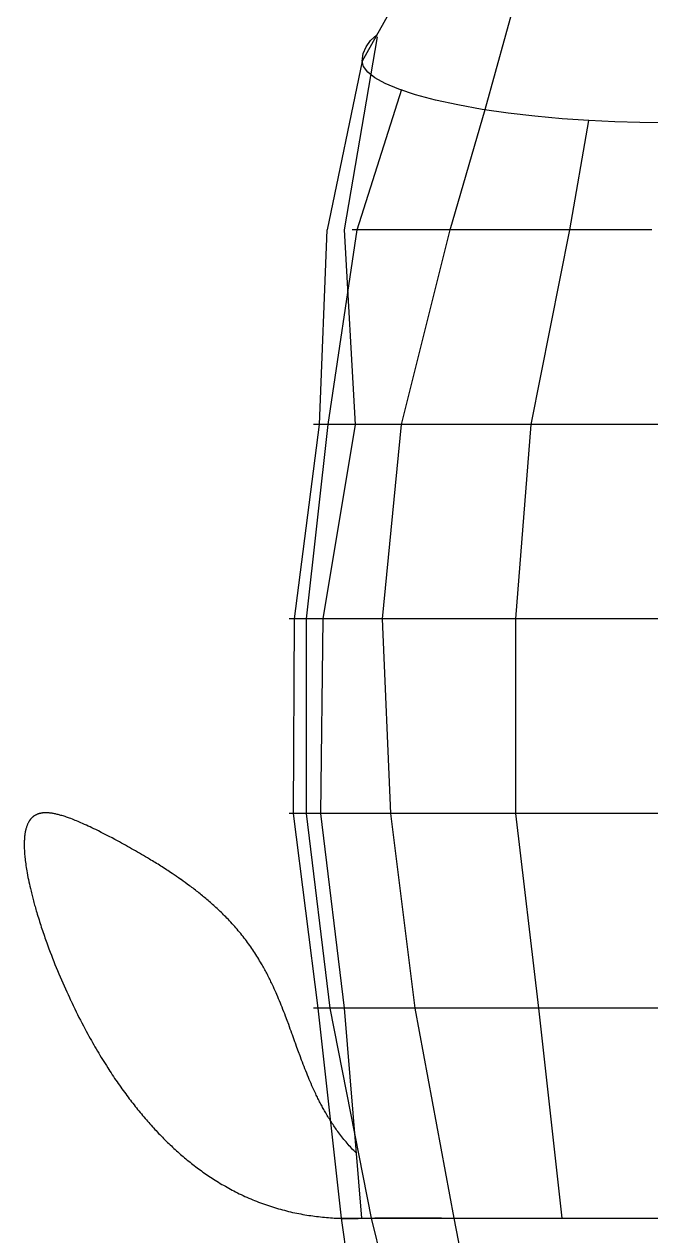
# Model space of a CAD drawing. Header units: inches. Extents: x 0 to 171, y -1 to 342.
# Drawn here: x 1 to 78.2, y 77.3 to 226.6 of the extents above; entities that cross this region are included whole.
import ezdxf

# ---------------------------------------------------------------- set-up
doc = ezdxf.new("R2010")
doc.units = ezdxf.units.IN
doc.header["$MEASUREMENT"] = 0
for name, color, linetype in [('A', 134, 'Continuous'), ('B', 252, 'Continuous'), ('C', 190, 'Continuous'), ('D', 22, 'Continuous'), ('E', 2, 'Continuous'), ('F', 32, 'Continuous')]:
    doc.layers.add(name, color=color, linetype=linetype)

# ---------------------------------------------------------------- blocks, each defined once
blk = doc.blocks.new('Group#2')
at = {"layer": 'C'}
for p, q in [((2.9, 145.97, 4.44), (6.97, 169.75, 11.62)), ((4.25, 121.97), (2.9, 145.97, 4.44)), ((0.28, 97.97), (4.25, 121.97)), ((0, 73.97, 0.8), (0.28, 97.97)), ((2.9, 49.97, 5.49), (0, 73.97, 0.8)), ((5.05, 24.1, 12.25), (2.9, 49.97, 5.49))]:
    blk.add_line(p, q, dxfattribs=at)
blk = doc.blocks.new('Group#7')
at = {"layer": 'C'}
for p, q in [((6.25, 180.28, 3.44), (11.79, 197.59, 7.63)), ((2.71, 156.28, 0.33), (6.25, 180.28, 3.44)), ((0, 132.28), (2.71, 156.28, 0.33)), ((0, 108.28), (0, 132.28)), ((2.93, 84.28, 3.33), (0, 108.28)), ((8.05, 58.4, 12.73), (2.93, 84.28, 3.33)), ((14.02, 33.95, 24.41), (8.05, 58.4, 12.73))]:
    blk.add_line(p, q, dxfattribs=at)
blk = doc.blocks.new('Group#9')
at = {"layer": 'C'}
for p, q in [((6.64, 121.87, 0.23), (9, 135.33)), ((1.9, 97.87, 4.37), (6.64, 121.87, 0.23)), ((0, 73.88, 4.79), (1.9, 97.87, 4.37)), ((0, 49.88, 4.79), (0, 73.88, 4.79)), ((2.84, 25.88, 6.84), (0, 49.88, 4.79)), ((5.69, 0, 8.39), (2.84, 25.88, 6.84))]:
    blk.add_line(p, q, dxfattribs=at)
blk = doc.blocks.new('Group#15')
at = {"layer": 'F', "color": 7}
for p, q in [((0.87, 49.32, 0.18), (0.85, 49.3, 0.19)), ((0.9, 49.35, 0.17), (0.87, 49.32, 0.18)), ((0.92, 49.38, 0.17), (0.9, 49.35, 0.17)), ((0.95, 49.4, 0.16), (0.92, 49.38, 0.17)), ((0.99, 49.44, 0.15), (0.95, 49.4, 0.16)), ((1.03, 49.48, 0.14), (0.99, 49.44, 0.15)), ((1.08, 49.52, 0.13), (1.03, 49.48, 0.14)), ((1.12, 49.55, 0.12), (1.08, 49.52, 0.13)), ((1.16, 49.58, 0.11), (1.12, 49.55, 0.12)), ((1.21, 49.62, 0.1), (1.16, 49.58, 0.11)), ((1.26, 49.65, 0.09), (1.21, 49.62, 0.1)), ((1.3, 49.68, 0.09), (1.26, 49.65, 0.09)), ((1.35, 49.71, 0.08), (1.3, 49.68, 0.09)), ((1.4, 49.73, 0.07), (1.35, 49.71, 0.08)), ((1.45, 49.76, 0.07), (1.4, 49.73, 0.07)), ((1.5, 49.78, 0.06), (1.45, 49.76, 0.07)), ((1.55, 49.81, 0.05), (1.5, 49.78, 0.06)), ((1.61, 49.83, 0.05), (1.55, 49.81, 0.05)), ((1.66, 49.85, 0.04), (1.61, 49.83, 0.05)), ((1.71, 49.87, 0.04), (1.66, 49.85, 0.04)), ((1.78, 49.89, 0.03), (1.71, 49.87, 0.04)), ((1.85, 49.91, 0.03), (1.78, 49.89, 0.03)), ((1.92, 49.93, 0.02), (1.85, 49.91, 0.03)), ((1.99, 49.94, 0.02), (1.92, 49.93, 0.02)), ((2.06, 49.96, 0.01), (1.99, 49.94, 0.02)), ((2.13, 49.97, 0.01), (2.06, 49.96, 0.01)), ((2.2, 49.98, 0.01), (2.13, 49.97, 0.01)), ((2.27, 49.99, 0.01), (2.2, 49.98, 0.01)), ((2.35, 50, 0), (2.27, 49.99, 0.01)), ((2.43, 50, 0), (2.35, 50, 0)), ((2.51, 50.01, 0), (2.43, 50, 0)), ((2.59, 50.01, 0), (2.51, 50.01, 0)), ((2.67, 50.01), (2.59, 50.01, 0)), ((2.74, 50.01, 0), (2.67, 50.01)), ((2.82, 50.01, 0), (2.74, 50.01, 0)), ((2.9, 50, 0), (2.82, 50.01, 0)), ((2.99, 50, 0), (2.9, 50, 0)), ((3.08, 49.99, 0.01), (2.99, 50, 0)), ((3.17, 49.98, 0.01), (3.08, 49.99, 0.01)), ((3.26, 49.97, 0.01), (3.17, 49.98, 0.01)), ((3.35, 49.96, 0.01), (3.26, 49.97, 0.01)), ((3.44, 49.95, 0.02), (3.35, 49.96, 0.01)), ((3.52, 49.93, 0.02), (3.44, 49.95, 0.02)), ((3.61, 49.92, 0.02), (3.52, 49.93, 0.02)), ((3.73, 49.9, 0.03), (3.61, 49.92, 0.02)), ((3.84, 49.87, 0.04), (3.73, 49.9, 0.03)), ((3.95, 49.85, 0.04), (3.84, 49.87, 0.04)), ((4.07, 49.82, 0.05), (3.95, 49.85, 0.04)), ((4.18, 49.79, 0.06), (4.07, 49.82, 0.05)), ((4.29, 49.77, 0.06), (4.18, 49.79, 0.06)), ((4.4, 49.73, 0.07), (4.29, 49.77, 0.06)), ((4.52, 49.7, 0.08), (4.4, 49.73, 0.07)), ((4.65, 49.66, 0.09), (4.52, 49.7, 0.08)), ((4.79, 49.62, 0.1), (4.65, 49.66, 0.09)), ((4.92, 49.58, 0.11), (4.79, 49.62, 0.1)), ((5.05, 49.54, 0.12), (4.92, 49.58, 0.11)), ((5.19, 49.49, 0.14), (5.05, 49.54, 0.12)), ((5.32, 49.45, 0.15), (5.19, 49.49, 0.14)), ((5.45, 49.4, 0.16), (5.32, 49.45, 0.15)), ((5.58, 49.35, 0.17), (5.45, 49.4, 0.16)), ((5.76, 49.29, 0.19), (5.58, 49.35, 0.17)), ((0.17, 47.85, 0.56), (0.15, 47.77, 0.59)), ((0.19, 47.94, 0.54), (0.17, 47.85, 0.56)), ((0.21, 48.02, 0.52), (0.19, 47.94, 0.54)), ((0.23, 48.1, 0.5), (0.21, 48.02, 0.52)), ((0.26, 48.18, 0.48), (0.23, 48.1, 0.5)), ((0.28, 48.27, 0.46), (0.26, 48.18, 0.48)), ((0.31, 48.35, 0.43), (0.28, 48.27, 0.46)), ((0.34, 48.43, 0.41), (0.31, 48.35, 0.43)), ((0.36, 48.5, 0.4), (0.34, 48.43, 0.41)), ((0.39, 48.56, 0.38), (0.36, 48.5, 0.4)), ((0.42, 48.62, 0.36), (0.39, 48.56, 0.38)), ((0.45, 48.69, 0.35), (0.42, 48.62, 0.36)), ((0.48, 48.75, 0.33), (0.45, 48.69, 0.35)), ((0.51, 48.81, 0.31), (0.48, 48.75, 0.33)), ((0.55, 48.88, 0.3), (0.51, 48.81, 0.31)), ((0.58, 48.94, 0.28), (0.55, 48.88, 0.3)), ((0.6, 48.97, 0.27), (0.58, 48.94, 0.28)), ((0.62, 49, 0.26), (0.6, 48.97, 0.27)), ((0.64, 49.03, 0.26), (0.62, 49, 0.26)), ((0.66, 49.06, 0.25), (0.64, 49.03, 0.26)), ((0.68, 49.09, 0.24), (0.66, 49.06, 0.25)), ((0.71, 49.12, 0.23), (0.68, 49.09, 0.24)), ((0.73, 49.15, 0.22), (0.71, 49.12, 0.23)), ((0.75, 49.18, 0.22), (0.73, 49.15, 0.22)), ((0.77, 49.21, 0.21), (0.75, 49.18, 0.22)), ((0.8, 49.24, 0.2), (0.77, 49.21, 0.21)), ((0.82, 49.27, 0.19), (0.8, 49.24, 0.2)), ((0.85, 49.3, 0.19), (0.82, 49.27, 0.19)), ((5.93, 49.22, 0.21), (5.76, 49.29, 0.19)), ((6.11, 49.15, 0.22), (5.93, 49.22, 0.21)), ((6.28, 49.08, 0.24), (6.11, 49.15, 0.22)), ((6.45, 49.01, 0.26), (6.28, 49.08, 0.24)), ((6.63, 48.94, 0.28), (6.45, 49.01, 0.26)), ((6.8, 48.86, 0.3), (6.63, 48.94, 0.28)), ((6.97, 48.79, 0.32), (6.8, 48.86, 0.3)), ((7.2, 48.69, 0.35), (6.97, 48.79, 0.32)), ((7.43, 48.58, 0.37), (7.2, 48.69, 0.35)), ((7.66, 48.48, 0.4), (7.43, 48.58, 0.37)), ((7.89, 48.37, 0.43), (7.66, 48.48, 0.4)), ((8.12, 48.27, 0.46), (7.89, 48.37, 0.43)), ((8.35, 48.16, 0.48), (8.12, 48.27, 0.46)), ((8.58, 48.05, 0.51), (8.35, 48.16, 0.48)), ((8.81, 47.94, 0.54), (8.58, 48.05, 0.51)), ((9.15, 47.77, 0.59), (8.81, 47.94, 0.54)), ((0.01, 46.54, 0.91), (0, 46.41, 0.94)), ((0, 46.41, 0.94), (0, 46.28, 0.97)), ((0.02, 46.67, 0.87), (0.01, 46.54, 0.91)), ((0.03, 46.93, 0.8), (0.02, 46.8, 0.84)), ((0.02, 46.8, 0.84), (0.02, 46.67, 0.87)), ((0.04, 47.04, 0.78), (0.03, 46.93, 0.8)), ((0.05, 47.14, 0.75), (0.04, 47.04, 0.78)), ((0.06, 47.25, 0.72), (0.05, 47.14, 0.75)), ((0.08, 47.35, 0.69), (0.06, 47.25, 0.72)), ((0.09, 47.46, 0.67), (0.08, 47.35, 0.69)), ((0.11, 47.56, 0.64), (0.09, 47.46, 0.67)), ((0.13, 47.66, 0.61), (0.11, 47.56, 0.64)), ((0.15, 47.77, 0.59), (0.13, 47.66, 0.61)), ((9.48, 47.6, 0.63), (9.15, 47.77, 0.59)), ((9.82, 47.43, 0.67), (9.48, 47.6, 0.63)), ((10.16, 47.26, 0.72), (9.82, 47.43, 0.67)), ((10.49, 47.08, 0.76), (10.16, 47.26, 0.72)), ((10.83, 46.91, 0.81), (10.49, 47.08, 0.76)), ((11.16, 46.73, 0.86), (10.83, 46.91, 0.81)), ((11.49, 46.55, 0.9), (11.16, 46.73, 0.86)), ((11.74, 46.42, 0.94), (11.49, 46.55, 0.9)), ((11.99, 46.28, 0.97), (11.74, 46.42, 0.94)), ((0, 46.28, 0.97), (0, 46.15, 1.01)), ((0, 46.15, 1.01), (0, 46.02, 1.04)), ((0, 46.02, 1.04), (0, 45.89, 1.08)), ((0, 45.89, 1.08), (0.01, 45.73, 1.12)), ((0.01, 45.73, 1.12), (0.01, 45.56, 1.16)), ((0.01, 45.56, 1.16), (0.02, 45.39, 1.21)), ((0.02, 45.39, 1.21), (0.03, 45.22, 1.25)), ((0.03, 45.22, 1.25), (0.04, 45.06, 1.29)), ((0.04, 45.06, 1.29), (0.05, 44.89, 1.34)), ((0.05, 44.89, 1.34), (0.07, 44.72, 1.38)), ((12.24, 46.15, 1.01), (11.99, 46.28, 0.97)), ((12.49, 46.01, 1.05), (12.24, 46.15, 1.01)), ((12.74, 45.87, 1.08), (12.49, 46.01, 1.05)), ((12.99, 45.73, 1.12), (12.74, 45.87, 1.08)), ((13.24, 45.59, 1.15), (12.99, 45.73, 1.12)), ((13.49, 45.45, 1.19), (13.24, 45.59, 1.15)), ((13.73, 45.31, 1.23), (13.49, 45.45, 1.19)), ((13.98, 45.17, 1.27), (13.73, 45.31, 1.23)), ((14.23, 45.03, 1.3), (13.98, 45.17, 1.27)), ((14.47, 44.88, 1.34), (14.23, 45.03, 1.3)), ((14.72, 44.74, 1.38), (14.47, 44.88, 1.34)), ((0.07, 44.72, 1.38), (0.08, 44.55, 1.43)), ((0.08, 44.55, 1.43), (0.11, 44.34, 1.48)), ((0.11, 44.34, 1.48), (0.13, 44.13, 1.54)), ((0.13, 44.13, 1.54), (0.16, 43.92, 1.59)), ((0.16, 43.92, 1.59), (0.18, 43.71, 1.65)), ((0.18, 43.71, 1.65), (0.21, 43.5, 1.7)), ((0.21, 43.5, 1.7), (0.24, 43.28, 1.76)), ((14.96, 44.59, 1.42), (14.72, 44.74, 1.38)), ((15.21, 44.45, 1.45), (14.96, 44.59, 1.42)), ((15.45, 44.3, 1.49), (15.21, 44.45, 1.45)), ((15.62, 44.19, 1.52), (15.45, 44.3, 1.49)), ((15.8, 44.09, 1.55), (15.62, 44.19, 1.52)), ((15.98, 43.98, 1.58), (15.8, 44.09, 1.55)), ((16.15, 43.87, 1.6), (15.98, 43.98, 1.58)), ((16.33, 43.76, 1.63), (16.15, 43.87, 1.6)), ((16.5, 43.66, 1.66), (16.33, 43.76, 1.63)), ((16.67, 43.55, 1.69), (16.5, 43.66, 1.66)), ((16.85, 43.44, 1.72), (16.67, 43.55, 1.69)), ((17.02, 43.33, 1.75), (16.85, 43.44, 1.72)), ((17.19, 43.21, 1.78), (17.02, 43.33, 1.75)), ((0.24, 43.28, 1.76), (0.28, 43.07, 1.81)), ((0.28, 43.07, 1.81), (0.31, 42.86, 1.87)), ((0.31, 42.86, 1.87), (0.36, 42.59, 1.94)), ((0.36, 42.59, 1.94), (0.41, 42.31, 2.01)), ((0.41, 42.31, 2.01), (0.46, 42.04, 2.08)), ((0.46, 42.04, 2.08), (0.52, 41.77, 2.15)), ((17.37, 43.1, 1.8), (17.19, 43.21, 1.78)), ((17.54, 42.99, 1.83), (17.37, 43.1, 1.8)), ((17.71, 42.88, 1.86), (17.54, 42.99, 1.83)), ((17.88, 42.77, 1.89), (17.71, 42.88, 1.86)), ((18.05, 42.65, 1.92), (17.88, 42.77, 1.89)), ((18.23, 42.54, 1.95), (18.05, 42.65, 1.92)), ((18.5, 42.36, 2), (18.23, 42.54, 1.95)), ((18.73, 42.2, 2.04), (18.5, 42.36, 2)), ((18.77, 42.17, 2.05), (18.73, 42.2, 2.04)), ((19.04, 41.98, 2.1), (18.77, 42.17, 2.05)), ((19.31, 41.8, 2.15), (19.04, 41.98, 2.1)), ((0.52, 41.77, 2.15), (0.57, 41.5, 2.23)), ((0.57, 41.5, 2.23), (0.63, 41.22, 2.3)), ((0.63, 41.22, 2.3), (0.69, 40.95, 2.37)), ((0.69, 40.95, 2.37), (0.76, 40.68, 2.44)), ((0.76, 40.68, 2.44), (0.8, 40.51, 2.48)), ((0.8, 40.51, 2.48), (0.84, 40.34, 2.53)), ((0.84, 40.34, 2.53), (0.88, 40.16, 2.57)), ((19.34, 41.78, 2.15), (19.31, 41.8, 2.15)), ((19.58, 41.6, 2.2), (19.34, 41.78, 2.15)), ((19.85, 41.41, 2.25), (19.58, 41.6, 2.2)), ((20.11, 41.22, 2.3), (19.85, 41.41, 2.25)), ((20.38, 41.02, 2.35), (20.11, 41.22, 2.3)), ((20.53, 40.92, 2.38), (20.38, 41.02, 2.35)), ((20.67, 40.81, 2.41), (20.53, 40.92, 2.38)), ((20.82, 40.7, 2.43), (20.67, 40.81, 2.41)), ((20.96, 40.58, 2.46), (20.82, 40.7, 2.43)), ((21.11, 40.47, 2.49), (20.96, 40.58, 2.46)), ((21.25, 40.36, 2.52), (21.11, 40.47, 2.49)), ((21.4, 40.25, 2.55), (21.25, 40.36, 2.52)), ((0.88, 40.16, 2.57), (0.92, 39.99, 2.62)), ((0.92, 39.99, 2.62), (0.97, 39.82, 2.66)), ((0.97, 39.82, 2.66), (1.01, 39.65, 2.71)), ((1.01, 39.65, 2.71), (1.05, 39.48, 2.75)), ((1.05, 39.48, 2.75), (1.1, 39.31, 2.8)), ((1.1, 39.31, 2.8), (1.14, 39.14, 2.84)), ((1.14, 39.14, 2.84), (1.19, 38.97, 2.89)), ((1.19, 38.97, 2.89), (1.24, 38.79, 2.93)), ((21.54, 40.13, 2.58), (21.4, 40.25, 2.55)), ((21.68, 40.02, 2.61), (21.54, 40.13, 2.58)), ((21.83, 39.91, 2.64), (21.68, 40.02, 2.61)), ((21.97, 39.79, 2.67), (21.83, 39.91, 2.64)), ((22.11, 39.67, 2.7), (21.97, 39.79, 2.67)), ((22.25, 39.56, 2.73), (22.11, 39.67, 2.7)), ((22.39, 39.44, 2.76), (22.25, 39.56, 2.73)), ((22.53, 39.32, 2.79), (22.39, 39.44, 2.76)), ((22.67, 39.21, 2.82), (22.53, 39.32, 2.79)), ((22.81, 39.08, 2.86), (22.67, 39.21, 2.82)), ((22.95, 38.96, 2.89), (22.81, 39.08, 2.86)), ((23.09, 38.84, 2.92), (22.95, 38.96, 2.89)), ((23.23, 38.72, 2.95), (23.09, 38.84, 2.92)), ((1.24, 38.79, 2.93), (1.28, 38.62, 2.98)), ((1.28, 38.62, 2.98), (1.33, 38.45, 3.02)), ((1.33, 38.45, 3.02), (1.38, 38.28, 3.06)), ((1.38, 38.28, 3.06), (1.43, 38.11, 3.11)), ((1.43, 38.11, 3.11), (1.48, 37.94, 3.15)), ((1.48, 37.94, 3.15), (1.54, 37.72, 3.21)), ((1.54, 37.72, 3.21), (1.61, 37.5, 3.27)), ((1.61, 37.5, 3.27), (1.68, 37.27, 3.33)), ((23.37, 38.59, 2.98), (23.23, 38.72, 2.95)), ((23.51, 38.47, 3.02), (23.37, 38.59, 2.98)), ((23.64, 38.34, 3.05), (23.51, 38.47, 3.02)), ((23.78, 38.22, 3.08), (23.64, 38.34, 3.05)), ((23.91, 38.09, 3.11), (23.78, 38.22, 3.08)), ((24.05, 37.96, 3.15), (23.91, 38.09, 3.11)), ((24.18, 37.84, 3.18), (24.05, 37.96, 3.15)), ((24.32, 37.71, 3.21), (24.18, 37.84, 3.18)), ((24.45, 37.58, 3.25), (24.32, 37.71, 3.21)), ((24.58, 37.45, 3.28), (24.45, 37.58, 3.25)), ((24.71, 37.32, 3.32), (24.58, 37.45, 3.28)), ((1.68, 37.27, 3.33), (1.75, 37.05, 3.39)), ((1.75, 37.05, 3.39), (1.82, 36.82, 3.45)), ((1.82, 36.82, 3.45), (1.89, 36.6, 3.5)), ((1.89, 36.6, 3.5), (1.96, 36.38, 3.56)), ((1.96, 36.38, 3.56), (2.03, 36.16, 3.62)), ((2.03, 36.16, 3.62), (2.1, 35.93, 3.68)), ((2.1, 35.93, 3.68), (2.18, 35.71, 3.74)), ((24.84, 37.19, 3.35), (24.71, 37.32, 3.32)), ((25, 37.02, 3.39), (24.84, 37.19, 3.35)), ((25.17, 36.85, 3.44), (25, 37.02, 3.39)), ((25.33, 36.68, 3.48), (25.17, 36.85, 3.44)), ((25.48, 36.51, 3.53), (25.33, 36.68, 3.48)), ((25.64, 36.34, 3.57), (25.48, 36.51, 3.53)), ((25.8, 36.17, 3.62), (25.64, 36.34, 3.57)), ((25.95, 36, 3.66), (25.8, 36.17, 3.62)), ((26.1, 35.82, 3.71), (25.95, 36, 3.66)), ((2.18, 35.71, 3.74), (2.25, 35.49, 3.79)), ((2.25, 35.49, 3.79), (2.32, 35.27, 3.85)), ((2.32, 35.27, 3.85), (2.4, 35.05, 3.91)), ((2.4, 35.05, 3.91), (2.48, 34.82, 3.97)), ((2.48, 34.82, 3.97), (2.55, 34.6, 4.03)), ((2.55, 34.6, 4.03), (2.63, 34.38, 4.08)), ((2.63, 34.38, 4.08), (2.77, 34, 4.18)), ((26.25, 35.65, 3.75), (26.1, 35.82, 3.71)), ((26.4, 35.47, 3.8), (26.25, 35.65, 3.75)), ((26.55, 35.29, 3.85), (26.4, 35.47, 3.8)), ((26.7, 35.12, 3.89), (26.55, 35.29, 3.85)), ((26.84, 34.94, 3.94), (26.7, 35.12, 3.89)), ((26.99, 34.76, 3.99), (26.84, 34.94, 3.94)), ((27.13, 34.57, 4.03), (26.99, 34.76, 3.99)), ((27.27, 34.39, 4.08), (27.13, 34.57, 4.03)), ((27.4, 34.21, 4.13), (27.27, 34.39, 4.08)), ((2.77, 34, 4.18), (2.91, 33.61, 4.29)), ((2.91, 33.61, 4.29), (3.05, 33.23, 4.39)), ((3.05, 33.23, 4.39), (3.2, 32.84, 4.49)), ((27.54, 34.03, 4.18), (27.4, 34.21, 4.13)), ((27.67, 33.85, 4.22), (27.54, 34.03, 4.18)), ((27.8, 33.66, 4.27), (27.67, 33.85, 4.22)), ((27.93, 33.48, 4.32), (27.8, 33.66, 4.27)), ((28.06, 33.29, 4.37), (27.93, 33.48, 4.32)), ((28.19, 33.11, 4.42), (28.06, 33.29, 4.37)), ((28.31, 32.92, 4.47), (28.19, 33.11, 4.42)), ((28.44, 32.73, 4.51), (28.31, 32.92, 4.47)), ((3.2, 32.84, 4.49), (3.34, 32.46, 4.59)), ((3.34, 32.46, 4.59), (3.49, 32.08, 4.69)), ((3.49, 32.08, 4.69), (3.64, 31.69, 4.79)), ((3.64, 31.69, 4.79), (3.79, 31.31, 4.89)), ((28.56, 32.54, 4.56), (28.44, 32.73, 4.51)), ((28.68, 32.35, 4.61), (28.56, 32.54, 4.56)), ((28.8, 32.16, 4.66), (28.68, 32.35, 4.61)), ((28.92, 31.97, 4.71), (28.8, 32.16, 4.66)), ((29.03, 31.78, 4.76), (28.92, 31.97, 4.71)), ((29.15, 31.59, 4.81), (29.03, 31.78, 4.76)), ((29.26, 31.39, 4.86), (29.15, 31.59, 4.81)), ((29.34, 31.25, 4.9), (29.26, 31.39, 4.86)), ((3.79, 31.31, 4.89), (3.95, 30.93, 4.98)), ((3.95, 30.93, 4.98), (4.1, 30.55, 5.08)), ((4.1, 30.55, 5.08), (4.26, 30.17, 5.18)), ((4.26, 30.17, 5.18), (4.42, 29.8, 5.28)), ((29.43, 31.1, 4.94), (29.34, 31.25, 4.9)), ((29.51, 30.96, 4.98), (29.43, 31.1, 4.94)), ((29.59, 30.81, 5.02), (29.51, 30.96, 4.98)), ((29.67, 30.67, 5.05), (29.59, 30.81, 5.02)), ((29.75, 30.52, 5.09), (29.67, 30.67, 5.05)), ((29.83, 30.38, 5.13), (29.75, 30.52, 5.09)), ((29.9, 30.23, 5.17), (29.83, 30.38, 5.13)), ((29.98, 30.08, 5.21), (29.9, 30.23, 5.17)), ((30.06, 29.94, 5.25), (29.98, 30.08, 5.21)), ((30.13, 29.79, 5.28), (30.06, 29.94, 5.25)), ((4.42, 29.8, 5.28), (4.58, 29.42, 5.38)), ((4.58, 29.42, 5.38), (4.74, 29.04, 5.48)), ((4.74, 29.04, 5.48), (4.91, 28.67, 5.58)), ((4.91, 28.67, 5.58), (5.08, 28.29, 5.68)), ((30.21, 29.64, 5.32), (30.13, 29.79, 5.28)), ((30.28, 29.49, 5.36), (30.21, 29.64, 5.32)), ((30.35, 29.34, 5.4), (30.28, 29.49, 5.36)), ((30.43, 29.19, 5.44), (30.35, 29.34, 5.4)), ((30.5, 29.04, 5.48), (30.43, 29.19, 5.44)), ((30.61, 28.8, 5.54), (30.5, 29.04, 5.48)), ((30.73, 28.56, 5.6), (30.61, 28.8, 5.54)), ((30.84, 28.32, 5.67), (30.73, 28.56, 5.6)), ((5.08, 28.29, 5.68), (5.24, 27.94, 5.77)), ((5.24, 27.94, 5.77), (5.4, 27.59, 5.86)), ((5.4, 27.59, 5.86), (5.56, 27.23, 5.95)), ((5.56, 27.23, 5.95), (5.71, 26.92, 6.03)), ((5.71, 26.92, 6.03), (5.73, 26.88, 6.04)), ((30.95, 28.07, 5.73), (30.84, 28.32, 5.67)), ((31.06, 27.83, 5.8), (30.95, 28.07, 5.73)), ((31.16, 27.59, 5.86), (31.06, 27.83, 5.8)), ((31.27, 27.34, 5.92), (31.16, 27.59, 5.86)), ((31.37, 27.09, 5.99), (31.27, 27.34, 5.92)), ((31.48, 26.83, 6.06), (31.37, 27.09, 5.99)), ((5.73, 26.88, 6.04), (5.89, 26.53, 6.14)), ((5.89, 26.53, 6.14), (6.02, 26.26, 6.21)), ((6.02, 26.26, 6.21), (6.06, 26.18, 6.23)), ((6.06, 26.18, 6.23), (6.23, 25.83, 6.32)), ((6.23, 25.83, 6.32), (6.4, 25.49, 6.41)), ((6.4, 25.49, 6.41), (6.58, 25.14, 6.5)), ((31.59, 26.56, 6.13), (31.48, 26.83, 6.06)), ((31.7, 26.29, 6.2), (31.59, 26.56, 6.13)), ((31.81, 26.03, 6.27), (31.7, 26.29, 6.2)), ((31.91, 25.76, 6.34), (31.81, 26.03, 6.27)), ((32.02, 25.49, 6.41), (31.91, 25.76, 6.34)), ((32.12, 25.22, 6.48), (32.02, 25.49, 6.41)), ((6.58, 25.14, 6.5), (6.75, 24.79, 6.59)), ((6.75, 24.79, 6.59), (6.93, 24.45, 6.68)), ((6.93, 24.45, 6.68), (7.11, 24.1, 6.77)), ((7.11, 24.1, 6.77), (7.29, 23.76, 6.86)), ((32.22, 24.95, 6.55), (32.12, 25.22, 6.48)), ((32.42, 24.42, 6.69), (32.22, 24.95, 6.55)), ((32.62, 23.89, 6.83), (32.42, 24.42, 6.69)), ((7.29, 23.76, 6.86), (7.47, 23.41, 6.95)), ((7.47, 23.41, 6.95), (7.65, 23.07, 7.04)), ((7.65, 23.07, 7.04), (7.84, 22.73, 7.13)), ((7.84, 22.73, 7.13), (7.98, 22.47, 7.2)), ((7.98, 22.47, 7.2), (8.13, 22.2, 7.27)), ((32.81, 23.35, 6.97), (32.62, 23.89, 6.83)), ((32.91, 23.09, 7.04), (32.81, 23.35, 6.97)), ((33.01, 22.82, 7.1), (32.91, 23.09, 7.04)), ((33.07, 22.64, 7.15), (33.01, 22.82, 7.1)), ((33.38, 21.77, 7.38), (33.07, 22.64, 7.15)), ((8.13, 22.2, 7.27), (8.28, 21.94, 7.33)), ((8.28, 21.94, 7.33), (8.42, 21.68, 7.4)), ((8.42, 21.68, 7.4), (8.57, 21.42, 7.47)), ((8.57, 21.42, 7.47), (8.72, 21.16, 7.54)), ((8.72, 21.16, 7.54), (8.88, 20.9, 7.61)), ((33.45, 21.59, 7.43), (33.38, 21.77, 7.38)), ((33.63, 21.08, 7.56), (33.45, 21.59, 7.43)), ((33.82, 20.56, 7.69), (33.63, 21.08, 7.56)), ((8.88, 20.9, 7.61), (9.03, 20.64, 7.68)), ((9.03, 20.64, 7.68), (9.18, 20.38, 7.74)), ((9.18, 20.38, 7.74), (9.34, 20.12, 7.81)), ((9.34, 20.12, 7.81), (9.49, 19.86, 7.88)), ((9.49, 19.86, 7.88), (9.65, 19.61, 7.95)), ((9.65, 19.61, 7.95), (9.81, 19.35, 8.01)), ((34.01, 20.05, 7.83), (33.82, 20.56, 7.69)), ((34.2, 19.53, 7.96), (34.01, 20.05, 7.83)), ((34.3, 19.26, 8.03), (34.2, 19.53, 7.96)), ((9.81, 19.35, 8.01), (9.97, 19.09, 8.08)), ((9.97, 19.09, 8.08), (10.13, 18.84, 8.15)), ((10.13, 18.84, 8.15), (10.29, 18.58, 8.21)), ((10.29, 18.58, 8.21), (10.43, 18.36, 8.27)), ((10.43, 18.36, 8.27), (10.57, 18.14, 8.33)), ((10.57, 18.14, 8.33), (10.72, 17.93, 8.38)), ((34.4, 18.99, 8.1), (34.3, 19.26, 8.03)), ((34.51, 18.73, 8.17), (34.4, 18.99, 8.1)), ((34.61, 18.46, 8.24), (34.51, 18.73, 8.17)), ((34.72, 18.19, 8.32), (34.61, 18.46, 8.24)), ((34.83, 17.92, 8.38), (34.72, 18.19, 8.32)), ((10.72, 17.93, 8.38), (10.86, 17.71, 8.44)), ((10.86, 17.71, 8.44), (11.01, 17.49, 8.5)), ((11.01, 17.49, 8.5), (11.15, 17.27, 8.55)), ((11.15, 17.27, 8.55), (11.3, 17.06, 8.61)), ((11.3, 17.06, 8.61), (11.45, 16.84, 8.67)), ((11.45, 16.84, 8.67), (11.6, 16.62, 8.72)), ((11.6, 16.62, 8.72), (11.75, 16.41, 8.78)), ((34.93, 17.65, 8.45), (34.83, 17.92, 8.38)), ((35.04, 17.39, 8.52), (34.93, 17.65, 8.45)), ((35.15, 17.13, 8.59), (35.04, 17.39, 8.52)), ((35.26, 16.87, 8.66), (35.15, 17.13, 8.59)), ((35.37, 16.62, 8.73), (35.26, 16.87, 8.66)), ((35.48, 16.36, 8.79), (35.37, 16.62, 8.73)), ((11.75, 16.41, 8.78), (11.9, 16.2, 8.84)), ((11.9, 16.2, 8.84), (12.05, 15.98, 8.89)), ((12.05, 15.98, 8.89), (12.2, 15.77, 8.95)), ((12.2, 15.77, 8.95), (12.36, 15.56, 9)), ((12.36, 15.56, 9), (12.51, 15.35, 9.06)), ((12.51, 15.35, 9.06), (12.67, 15.14, 9.11)), ((12.67, 15.14, 9.11), (12.81, 14.94, 9.16)), ((12.81, 14.94, 9.16), (12.95, 14.75, 9.21)), ((35.6, 16.11, 8.86), (35.48, 16.36, 8.79)), ((35.71, 15.85, 8.93), (35.6, 16.11, 8.86)), ((35.83, 15.6, 8.99), (35.71, 15.85, 8.93)), ((35.95, 15.35, 9.06), (35.83, 15.6, 8.99)), ((36.02, 15.21, 9.09), (35.95, 15.35, 9.06)), ((36.09, 15.07, 9.13), (36.02, 15.21, 9.09)), ((36.15, 14.93, 9.17), (36.09, 15.07, 9.13)), ((12.95, 14.75, 9.21), (13.1, 14.56, 9.26)), ((13.1, 14.56, 9.26), (13.24, 14.37, 9.31)), ((13.24, 14.37, 9.31), (13.39, 14.19, 9.36)), ((13.39, 14.19, 9.36), (13.54, 14, 9.41)), ((13.54, 14, 9.41), (13.68, 13.81, 9.46)), ((13.68, 13.81, 9.46), (13.83, 13.62, 9.51)), ((13.83, 13.62, 9.51), (13.98, 13.44, 9.56)), ((36.22, 14.79, 9.2), (36.15, 14.93, 9.17)), ((36.29, 14.65, 9.24), (36.22, 14.79, 9.2)), ((36.36, 14.51, 9.28), (36.29, 14.65, 9.24)), ((36.43, 14.37, 9.31), (36.36, 14.51, 9.28)), ((36.51, 14.24, 9.35), (36.43, 14.37, 9.31)), ((36.58, 14.1, 9.38), (36.51, 14.24, 9.35)), ((36.65, 13.96, 9.42), (36.58, 14.1, 9.38)), ((36.73, 13.83, 9.46), (36.65, 13.96, 9.42)), ((36.8, 13.69, 9.49), (36.73, 13.83, 9.46)), ((36.88, 13.55, 9.53), (36.8, 13.69, 9.49)), ((36.95, 13.42, 9.56), (36.88, 13.55, 9.53)), ((13.98, 13.44, 9.56), (14.13, 13.25, 9.61)), ((14.13, 13.25, 9.61), (14.29, 13.07, 9.65)), ((14.29, 13.07, 9.65), (14.44, 12.88, 9.7)), ((14.44, 12.88, 9.7), (14.59, 12.7, 9.75)), ((14.59, 12.7, 9.75), (14.75, 12.52, 9.8)), ((14.75, 12.52, 9.8), (14.9, 12.33, 9.84)), ((14.9, 12.33, 9.84), (15.06, 12.15, 9.89)), ((15.06, 12.15, 9.89), (15.2, 11.98, 9.94)), ((15.2, 11.98, 9.94), (15.35, 11.82, 9.98)), ((37.03, 13.28, 9.6), (36.95, 13.42, 9.56)), ((37.1, 13.15, 9.63), (37.03, 13.28, 9.6)), ((37.19, 13, 9.67), (37.1, 13.15, 9.63)), ((37.28, 12.85, 9.71), (37.19, 13, 9.67)), ((37.36, 12.71, 9.75), (37.28, 12.85, 9.71)), ((37.45, 12.56, 9.79), (37.36, 12.71, 9.75)), ((37.54, 12.42, 9.82), (37.45, 12.56, 9.79)), ((37.63, 12.27, 9.86), (37.54, 12.42, 9.82)), ((37.72, 12.13, 9.9), (37.63, 12.27, 9.86)), ((37.81, 11.99, 9.94), (37.72, 12.13, 9.9)), ((37.9, 11.85, 9.97), (37.81, 11.99, 9.94)), ((15.35, 11.82, 9.98), (15.5, 11.65, 10.02)), ((15.5, 11.65, 10.02), (15.65, 11.48, 10.07)), ((15.65, 11.48, 10.07), (15.8, 11.31, 10.11)), ((15.8, 11.31, 10.11), (15.95, 11.15, 10.15)), ((15.95, 11.15, 10.15), (16.1, 10.98, 10.2)), ((16.1, 10.98, 10.2), (16.26, 10.82, 10.24)), ((16.26, 10.82, 10.24), (16.41, 10.66, 10.28)), ((16.41, 10.66, 10.28), (16.56, 10.49, 10.33)), ((16.56, 10.49, 10.33), (16.72, 10.33, 10.37)), ((37.99, 11.7, 10.01), (37.9, 11.85, 9.97)), ((38.09, 11.56, 10.05), (37.99, 11.7, 10.01)), ((38.18, 11.42, 10.08), (38.09, 11.56, 10.05)), ((38.28, 11.28, 10.12), (38.18, 11.42, 10.08)), ((38.38, 11.14, 10.16), (38.28, 11.28, 10.12)), ((38.47, 11, 10.19), (38.38, 11.14, 10.16)), ((38.57, 10.86, 10.23), (38.47, 11, 10.19)), ((38.69, 10.7, 10.27), (38.57, 10.86, 10.23)), ((38.81, 10.54, 10.31), (38.69, 10.7, 10.27)), ((38.93, 10.38, 10.36), (38.81, 10.54, 10.31)), ((16.72, 10.33, 10.37), (16.88, 10.17, 10.41)), ((16.88, 10.17, 10.41), (17.03, 10.01, 10.45)), ((17.03, 10.01, 10.45), (17.19, 9.85, 10.49)), ((17.19, 9.85, 10.49), (17.35, 9.69, 10.54)), ((17.35, 9.69, 10.54), (17.51, 9.53, 10.58)), ((17.51, 9.53, 10.58), (17.67, 9.38, 10.62)), ((17.67, 9.38, 10.62), (17.82, 9.23, 10.66)), ((17.82, 9.23, 10.66), (17.98, 9.08, 10.7)), ((17.98, 9.08, 10.7), (18.14, 8.93, 10.73)), ((39.06, 10.21, 10.4), (38.93, 10.38, 10.36)), ((39.18, 10.05, 10.44), (39.06, 10.21, 10.4)), ((39.31, 9.9, 10.48), (39.18, 10.05, 10.44)), ((39.43, 9.74, 10.52), (39.31, 9.9, 10.48)), ((39.56, 9.58, 10.56), (39.43, 9.74, 10.52)), ((39.69, 9.43, 10.6), (39.56, 9.58, 10.56)), ((39.83, 9.27, 10.65), (39.69, 9.43, 10.6)), ((39.96, 9.12, 10.69), (39.83, 9.27, 10.65)), ((40.09, 8.97, 10.73), (39.96, 9.12, 10.69)), ((40.23, 8.81, 10.76), (40.09, 8.97, 10.73)), ((18.14, 8.93, 10.73), (18.3, 8.78, 10.77)), ((18.3, 8.78, 10.77), (18.46, 8.63, 10.81)), ((18.46, 8.63, 10.81), (18.62, 8.48, 10.85)), ((18.62, 8.48, 10.85), (18.78, 8.34, 10.89)), ((18.78, 8.34, 10.89), (18.94, 8.19, 10.93)), ((18.94, 8.19, 10.93), (19.11, 8.05, 10.97)), ((19.11, 8.05, 10.97), (19.27, 7.9, 11)), ((19.27, 7.9, 11), (19.44, 7.76, 11.04)), ((19.44, 7.76, 11.04), (19.6, 7.62, 11.08)), ((19.6, 7.62, 11.08), (19.77, 7.48, 11.11)), ((19.77, 7.48, 11.11), (19.94, 7.34, 11.15)), ((40.36, 8.66, 10.8), (40.23, 8.81, 10.76)), ((40.5, 8.51, 10.84), (40.36, 8.66, 10.8)), ((40.64, 8.37, 10.88), (40.5, 8.51, 10.84)), ((40.8, 8.2, 10.92), (40.64, 8.37, 10.88)), ((40.8, 8.2, 10.92), (40.96, 8.04, 10.97)), ((19.94, 7.34, 11.15), (20.11, 7.2, 11.19)), ((20.11, 7.2, 11.19), (20.28, 7.06, 11.22)), ((20.28, 7.06, 11.22), (20.45, 6.92, 11.26)), ((20.45, 6.92, 11.26), (20.62, 6.78, 11.3)), ((20.62, 6.78, 11.3), (20.8, 6.65, 11.33)), ((20.8, 6.65, 11.33), (20.97, 6.51, 11.37)), ((20.97, 6.51, 11.37), (21.15, 6.38, 11.4)), ((21.15, 6.38, 11.4), (21.33, 6.24, 11.44)), ((21.33, 6.24, 11.44), (21.5, 6.11, 11.47)), ((21.5, 6.11, 11.47), (21.68, 5.98, 11.51)), ((21.68, 5.98, 11.51), (21.86, 5.85, 11.54)), ((21.86, 5.85, 11.54), (22.04, 5.72, 11.57)), ((22.04, 5.72, 11.57), (22.22, 5.59, 11.61)), ((22.22, 5.59, 11.61), (22.4, 5.47, 11.64)), ((22.4, 5.47, 11.64), (22.59, 5.34, 11.67)), ((22.59, 5.34, 11.67), (22.77, 5.22, 11.7)), ((22.77, 5.22, 11.7), (22.95, 5.09, 11.74)), ((22.95, 5.09, 11.74), (23.16, 4.96, 11.77)), ((23.16, 4.96, 11.77), (23.36, 4.83, 11.81)), ((23.36, 4.83, 11.81), (23.56, 4.7, 11.84)), ((23.56, 4.7, 11.84), (23.76, 4.58, 11.87)), ((23.76, 4.58, 11.87), (23.97, 4.45, 11.91)), ((23.97, 4.45, 11.91), (24.18, 4.32, 11.94)), ((24.18, 4.32, 11.94), (24.38, 4.2, 11.97)), ((24.38, 4.2, 11.97), (24.59, 4.08, 12)), ((24.59, 4.08, 12), (24.8, 3.96, 12.03)), ((24.8, 3.96, 12.03), (25.01, 3.84, 12.06)), ((25.01, 3.84, 12.06), (25.22, 3.73, 12.09)), ((25.22, 3.73, 12.09), (25.43, 3.61, 12.12)), ((25.43, 3.61, 12.12), (25.65, 3.5, 12.15)), ((25.65, 3.5, 12.15), (25.86, 3.39, 12.18)), ((25.86, 3.39, 12.18), (26.07, 3.28, 12.21)), ((26.07, 3.28, 12.21), (26.29, 3.17, 12.24)), ((26.29, 3.17, 12.24), (26.52, 3.05, 12.27)), ((26.52, 3.05, 12.27), (26.75, 2.94, 12.3)), ((26.75, 2.94, 12.3), (26.99, 2.83, 12.33)), ((26.99, 2.83, 12.33), (27.22, 2.72, 12.36)), ((27.22, 2.72, 12.36), (27.46, 2.62, 12.38)), ((27.46, 2.62, 12.38), (27.69, 2.51, 12.41)), ((27.69, 2.51, 12.41), (27.93, 2.41, 12.44)), ((27.93, 2.41, 12.44), (28.17, 2.31, 12.46)), ((28.17, 2.31, 12.46), (28.41, 2.21, 12.49)), ((28.41, 2.21, 12.49), (28.65, 2.12, 12.51)), ((28.65, 2.12, 12.51), (28.89, 2.02, 12.54)), ((28.89, 2.02, 12.54), (29.13, 1.93, 12.56)), ((29.13, 1.93, 12.56), (29.37, 1.84, 12.59)), ((29.37, 1.84, 12.59), (29.62, 1.75, 12.61)), ((29.62, 1.75, 12.61), (29.86, 1.67, 12.63)), ((29.86, 1.67, 12.63), (30.11, 1.59, 12.65)), ((30.11, 1.59, 12.65), (30.35, 1.5, 12.67)), ((30.35, 1.5, 12.67), (30.6, 1.43, 12.7)), ((30.6, 1.43, 12.7), (30.85, 1.35, 12.72)), ((30.85, 1.35, 12.72), (31.09, 1.27, 12.73)), ((31.09, 1.27, 12.73), (31.34, 1.2, 12.75)), ((31.34, 1.2, 12.75), (31.59, 1.13, 12.77)), ((31.59, 1.13, 12.77), (31.84, 1.06, 12.79)), ((31.84, 1.06, 12.79), (32.09, 1, 12.81)), ((32.09, 1, 12.81), (32.34, 0.93, 12.82)), ((32.34, 0.93, 12.82), (32.6, 0.87, 12.84)), ((32.6, 0.87, 12.84), (32.85, 0.81, 12.86)), ((32.85, 0.81, 12.86), (33.1, 0.75, 12.87)), ((33.1, 0.75, 12.87), (33.35, 0.7, 12.89)), ((33.35, 0.7, 12.89), (33.61, 0.65, 12.9)), ((33.61, 0.65, 12.9), (33.86, 0.59, 12.91)), ((33.86, 0.59, 12.91), (34.12, 0.55, 12.93)), ((34.12, 0.55, 12.93), (34.36, 0.5, 12.94)), ((34.36, 0.5, 12.94), (34.6, 0.46, 12.95)), ((34.6, 0.46, 12.95), (34.84, 0.42, 12.96)), ((34.84, 0.42, 12.96), (35.08, 0.38, 12.97)), ((35.08, 0.38, 12.97), (35.33, 0.34, 12.98)), ((35.33, 0.34, 12.98), (35.57, 0.31, 12.99)), ((35.57, 0.31, 12.99), (35.81, 0.28, 13)), ((35.81, 0.28, 13), (36.05, 0.25, 13)), ((36.05, 0.25, 13), (36.3, 0.22, 13.01)), ((36.3, 0.22, 13.01), (36.54, 0.19, 13.02)), ((36.54, 0.19, 13.02), (36.78, 0.16, 13.02)), ((36.78, 0.16, 13.02), (37.03, 0.14, 13.03)), ((37.03, 0.14, 13.03), (37.27, 0.12, 13.04)), ((37.27, 0.12, 13.04), (37.52, 0.1, 13.04)), ((37.52, 0.1, 13.04), (37.76, 0.08, 13.05)), ((37.76, 0.08, 13.05), (38.01, 0.07, 13.05)), ((38.01, 0.07, 13.05), (38.23, 0.05, 13.05)), ((38.23, 0.05, 13.05), (38.28, 0.05, 13.05)), ((38.28, 0.05, 13.05), (38.46, 0.04, 13.06)), ((38.46, 0.04, 13.06), (38.69, 0.03, 13.06)), ((38.69, 0.03, 13.06), (38.92, 0.02, 13.06)), ((38.92, 0.02, 13.06), (39.03, 0.02, 13.06)), ((39.03, 0.02, 13.06), (39.14, 0.01, 13.06)), ((39.14, 0.01, 13.06), (39.37, 0.01, 13.07)), ((39.37, 0.01, 13.07), (39.6, 0, 13.07)), ((39.6, 0, 13.07), (39.83, 0, 13.07)), ((39.83, 0, 13.07), (40.06, 0, 13.07)), ((40.06, 0, 13.07), (40.28, 0, 13.07)), ((40.28, 0, 13.07), (40.51, 0, 13.07)), ((40.51, 0, 13.07), (40.74, 0, 13.07)), ((40.74, 0, 13.07), (40.97, 0.01, 13.07)), ((40.97, 0.01, 13.07), (41.2, 0.01, 13.06)), ((41.2, 0.01, 13.06), (41.42, 0.02, 13.06)), ((41.42, 0.02, 13.06), (41.65, 0.03, 13.06))]:
    blk.add_line(p, q, dxfattribs=at)
blk = doc.blocks.new('Group#22')
at = {"layer": 'A'}
for p, q in [((0, 0, 43.45), (0.09, 0, 38.9)), ((0, 0, 43.45), (0.18, 0, 47.45)), ((0.09, 0, 38.9), (0.34, 0, 34.67)), ((0.18, 0, 47.45), (0.73, 0, 51.63)), ((0.34, 0, 34.67), (0.72, 0, 30.75)), ((0.72, 0, 30.75), (1.25, 0, 27.11)), ((0.73, 0, 51.63), (1.66, 0, 55.93)), ((1.25, 0, 27.11), (1.82, 0, 24.12)), ((1.66, 0, 55.93), (3.02, 0, 60.28)), ((1.82, 0, 24.12), (2.49, 0, 21.35)), ((2.49, 0, 21.35), (4.1, 0, 16.42)), ((3.02, 0, 60.28), (4.8, 0, 64.59)), ((4.1, 0, 16.42), (4.56, 0, 15.3)), ((12.79, 0, 0.13), (4.56, 0, 15.3)), ((4.8, 0, 64.59), (7, 0, 68.78)), ((7, 0, 68.78), (9.59, 0, 72.75)), ((9.59, 0, 72.75), (12.53, 0, 76.43)), ((12.53, 0, 76.43), (15.75, 0, 79.74)), ((15.75, 0, 79.74), (19.18, 0, 82.62)), ((19.18, 0, 82.62), (22.75, 0, 85.02)), ((22.75, 0, 85.02), (26.38, 0, 86.95)), ((26.38, 0, 86.95), (29.99, 0, 88.39)), ((29.99, 0, 88.39), (33.52, 0, 89.37)), ((33.52, 0, 89.37), (36.93, 0, 89.93)), ((36.93, 0, 89.93), (40.17, 0, 90.11))]:
    blk.add_line(p, q, dxfattribs=at)
blk = doc.blocks.new('Group#23')
at = {"layer": 'B'}
for p, q in [((0.19, 0, 44.61), (0, 0, 40.36)), ((0.24, 0, 32.86), (0, 0, 40.36)), ((0.77, 0, 49.04), (0.19, 0, 44.61)), ((0.89, 0, 26.17), (0.24, 0, 32.86)), ((1.76, 0, 53.59), (0.77, 0, 49.04)), ((1.93, 0, 20.22), (0.89, 0, 26.17)), ((3.2, 0, 58.19), (1.76, 0, 53.59)), ((3.33, 0, 14.98), (1.93, 0, 20.22)), ((5.08, 0, 62.76), (3.2, 0, 58.19)), ((5.09, 0, 10.39), (3.33, 0, 14.98)), ((7.41, 0, 67.19), (5.08, 0, 62.76)), ((7.18, 0, 6.4), (5.09, 0, 10.39)), ((9.6, 0, 2.96), (7.18, 0, 6.4)), ((10.16, 0, 71.41), (7.41, 0, 67.19)), ((12.37, 0), (9.6, 0, 2.96)), ((13.27, 0, 75.32), (10.16, 0, 71.41)), ((16.7, 0, 78.84), (13.27, 0, 75.32)), ((20.37, 0, 81.92), (16.7, 0, 78.84)), ((24.21, 0, 84.5), (20.37, 0, 81.92)), ((28.12, 0, 86.58), (24.21, 0, 84.5)), ((32.03, 0, 88.14), (28.12, 0, 86.58)), ((35.88, 0, 89.21), (32.03, 0, 88.14)), ((39.61, 0, 89.82), (35.88, 0, 89.21)), ((43.17, 0, 90.02), (39.61, 0, 89.82))]:
    blk.add_line(p, q, dxfattribs=at)
blk = doc.blocks.new('Group#24')
at = {"layer": 'B'}
for p, q in [((0.15, 0, 30.38), (0, 0, 36.42)), ((0.2, 0, 40.92), (0, 0, 36.42)), ((0.56, 0, 24.81), (0.15, 0, 30.38)), ((0.81, 0, 45.6), (0.2, 0, 40.92)), ((1.23, 0, 19.69), (0.56, 0, 24.81)), ((1.86, 0, 50.41), (0.81, 0, 45.6)), ((2.14, 0, 14.99), (1.23, 0, 19.69)), ((3.37, 0, 55.27), (1.86, 0, 50.41)), ((3.3, 0, 10.69), (2.14, 0, 14.99)), ((4.69, 0, 6.77), (3.3, 0, 10.69)), ((5.36, 0, 60.08), (3.37, 0, 55.27)), ((6.32, 0, 3.21), (4.69, 0, 6.77)), ((7.82, 0, 64.77), (5.36, 0, 60.08)), ((8.18, 0), (6.32, 0, 3.21)), ((10.72, 0, 69.22), (7.82, 0, 64.77)), ((14.02, 0, 73.36), (10.72, 0, 69.22)), ((17.66, 0, 77.1), (14.02, 0, 73.36)), ((21.57, 0, 80.37), (17.66, 0, 77.1)), ((25.66, 0, 83.14), (21.57, 0, 80.37)), ((29.85, 0, 85.36), (25.66, 0, 83.14)), ((34.07, 0, 87.05), (29.85, 0, 85.36)), ((38.23, 0, 88.2), (34.07, 0, 87.05)), ((42.28, 0, 88.87), (38.23, 0, 88.2)), ((46.17, 0, 89.08), (42.28, 0, 88.87))]:
    blk.add_line(p, q, dxfattribs=at)
blk = doc.blocks.new('Group#25')
at = {"layer": 'B'}
for p, q in [((0.2, 0, 40.92), (0, 0, 36.42)), ((0.15, 0, 30.38), (0, 0, 36.42)), ((0.56, 0, 24.81), (0.15, 0, 30.38)), ((0.81, 0, 45.6), (0.2, 0, 40.92)), ((1.23, 0, 19.69), (0.56, 0, 24.81)), ((1.86, 0, 50.41), (0.81, 0, 45.6)), ((2.14, 0, 14.99), (1.23, 0, 19.69)), ((3.37, 0, 55.27), (1.86, 0, 50.41)), ((3.3, 0, 10.69), (2.14, 0, 14.99)), ((4.69, 0, 6.77), (3.3, 0, 10.69)), ((5.36, 0, 60.08), (3.37, 0, 55.27)), ((6.32, 0, 3.21), (4.69, 0, 6.77)), ((7.82, 0, 64.77), (5.36, 0, 60.08)), ((8.18, 0), (6.32, 0, 3.21)), ((10.72, 0, 69.22), (7.82, 0, 64.77)), ((14.02, 0, 73.36), (10.72, 0, 69.22)), ((17.66, 0, 77.1), (14.02, 0, 73.36)), ((21.57, 0, 80.37), (17.66, 0, 77.1)), ((25.66, 0, 83.14), (21.57, 0, 80.37)), ((29.85, 0, 85.36), (25.66, 0, 83.14)), ((34.07, 0, 87.05), (29.85, 0, 85.36)), ((38.23, 0, 88.2), (34.07, 0, 87.05)), ((42.28, 0, 88.87), (38.23, 0, 88.2)), ((46.17, 0, 89.08), (42.28, 0, 88.87))]:
    blk.add_line(p, q, dxfattribs=at)
blk = doc.blocks.new('Group#26')
at = {"layer": 'B'}
for p, q in [((0.19, 0, 42.64), (0, 0, 38.39)), ((0.2, 0, 31.5), (0, 0, 38.39)), ((0.77, 0, 47.07), (0.19, 0, 42.64)), ((0.75, 0, 25.29), (0.2, 0, 31.5)), ((1.62, 0, 19.71), (0.75, 0, 25.29)), ((1.76, 0, 51.62), (0.77, 0, 47.07)), ((2.81, 0, 14.72), (1.62, 0, 19.71)), ((3.2, 0, 56.22), (1.76, 0, 51.62)), ((4.3, 0, 10.3), (2.81, 0, 14.72)), ((5.08, 0, 60.79), (3.2, 0, 56.22)), ((6.06, 0, 6.4), (4.3, 0, 10.3)), ((7.41, 0, 65.23), (5.08, 0, 60.79)), ((8.11, 0, 2.98), (6.06, 0, 6.4)), ((10.16, 0, 69.44), (7.41, 0, 65.23)), ((10.44, 0), (8.11, 0, 2.98)), ((13.27, 0, 73.35), (10.16, 0, 69.44)), ((16.7, 0, 76.87), (13.27, 0, 73.35)), ((20.37, 0, 79.95), (16.7, 0, 76.87)), ((24.21, 0, 82.53), (20.37, 0, 79.95)), ((28.12, 0, 84.61), (24.21, 0, 82.53)), ((32.03, 0, 86.17), (28.12, 0, 84.61)), ((35.88, 0, 87.24), (32.03, 0, 86.17)), ((39.61, 0, 87.85), (35.88, 0, 87.24)), ((43.17, 0, 88.05), (39.61, 0, 87.85))]:
    blk.add_line(p, q, dxfattribs=at)
blk = doc.blocks.new('Group#27')
at = {"layer": 'E'}
for p, q in [((0.17, 0, 28.46), (0, 0, 34.65)), ((0.18, 0, 38.66), (0, 0, 34.65)), ((0.62, 0, 22.87), (0.17, 0, 28.46)), ((0.73, 0, 42.84), (0.18, 0, 38.66)), ((1.33, 0, 17.83), (0.62, 0, 22.87)), ((1.66, 0, 47.13), (0.73, 0, 42.84)), ((2.29, 0, 13.32), (1.33, 0, 17.83)), ((3.02, 0, 51.48), (1.66, 0, 47.13)), ((3.48, 0, 9.32), (2.29, 0, 13.32)), ((4.8, 0, 55.79), (3.02, 0, 51.48)), ((4.88, 0, 5.79), (3.48, 0, 9.32)), ((7, 0, 59.98), (4.8, 0, 55.79)), ((6.48, 0, 2.7), (4.88, 0, 5.79)), ((8.26, 0), (6.48, 0, 2.7)), ((9.59, 0, 63.96), (7, 0, 59.98)), ((12.53, 0, 67.64), (9.59, 0, 63.96)), ((15.75, 0, 70.94), (12.53, 0, 67.64)), ((19.18, 0, 73.82), (15.75, 0, 70.94)), ((22.75, 0, 76.23), (19.18, 0, 73.82)), ((26.38, 0, 78.15), (22.75, 0, 76.23)), ((29.99, 0, 79.6), (26.38, 0, 78.15)), ((33.52, 0, 80.58), (29.99, 0, 79.6)), ((36.93, 0, 81.14), (33.52, 0, 80.58))]:
    blk.add_line(p, q, dxfattribs=at)
blk = doc.blocks.new('Group#28')
at = {"layer": 'E'}
for p, q in [((1.04, 10.16, 23.28), (1.79, 10.86, 19.32)), ((1.79, 10.86, 19.32), (1.79, 10.86)), ((72.54, 10.86, 19.32), (72.54, 10.86)), ((73.29, 10.16, 23.28), (72.54, 10.86, 19.32)), ((0.13, 8.53, 32.55), (0.49, 9.38, 27.68)), ((0.49, 9.38, 27.68), (1.04, 10.16, 23.28)), ((73.85, 9.38, 27.68), (73.29, 10.16, 23.28)), ((74.2, 8.53, 32.55), (73.85, 9.38, 27.68)), ((0, 7.58, 37.9), (0.13, 8.53, 32.55)), ((0.17, 6.93, 41.6), (0, 7.58, 37.9)), ((74.33, 7.58, 37.9), (74.16, 6.93, 41.6)), ((74.33, 7.58, 37.9), (74.2, 8.53, 32.55)), ((0.68, 6.25, 45.47), (0.17, 6.93, 41.6)), ((1.57, 5.55, 49.45), (0.68, 6.25, 45.47)), ((73.65, 6.25, 45.47), (72.77, 5.55, 49.45)), ((74.16, 6.93, 41.6), (73.65, 6.25, 45.47)), ((2.84, 4.84, 53.48), (1.57, 5.55, 49.45)), ((4.52, 4.13, 57.48), (2.84, 4.84, 53.48)), ((71.49, 4.84, 53.48), (69.81, 4.13, 57.48)), ((72.77, 5.55, 49.45), (71.49, 4.84, 53.48)), ((6.59, 3.45, 61.36), (4.52, 4.13, 57.48)), ((9.03, 2.8, 65.04), (6.59, 3.45, 61.36)), ((67.74, 3.45, 61.36), (65.3, 2.8, 65.04)), ((69.81, 4.13, 57.48), (67.74, 3.45, 61.36)), ((11.78, 2.2, 68.44), (9.03, 2.8, 65.04)), ((14.79, 1.66, 71.48), (11.78, 2.2, 68.44)), ((17.99, 1.2, 74.12), (14.79, 1.66, 71.48)), ((59.54, 1.66, 71.48), (56.34, 1.2, 74.12)), ((62.55, 2.2, 68.44), (59.54, 1.66, 71.48)), ((65.3, 2.8, 65.04), (62.55, 2.2, 68.44)), ((21.3, 0.81, 76.32), (17.99, 1.2, 74.12)), ((24.64, 0.5, 78.06), (21.3, 0.81, 76.32)), ((27.95, 0.27, 79.36), (24.64, 0.5, 78.06)), ((31.17, 0.12, 80.25), (27.95, 0.27, 79.36)), ((34.25, 0.03, 80.74), (31.17, 0.12, 80.25)), ((37.17, 0, 80.9), (34.25, 0.03, 80.74)), ((40.08, 0.03, 80.74), (37.17, 0, 80.9)), ((43.16, 0.12, 80.25), (40.08, 0.03, 80.74)), ((46.38, 0.27, 79.36), (43.16, 0.12, 80.25)), ((49.69, 0.5, 78.06), (46.38, 0.27, 79.36)), ((53.03, 0.81, 76.32), (49.69, 0.5, 78.06)), ((56.34, 1.2, 74.12), (53.03, 0.81, 76.32))]:
    blk.add_line(p, q, dxfattribs=at)
blk = doc.blocks.new('Group#36')
at = {"layer": 'D'}
for p, q in [((12.66, 161.16, 1.74), (17.28, 177.78, 2.87)), ((8.36, 146.32, 0.72), (12.66, 161.16, 1.74)), ((2.34, 122.32, 0.09), (8.36, 146.32, 0.72)), ((0, 98.32), (2.34, 122.32, 0.09)), ((1.04, 74.32, 1.3), (0, 98.32)), ((4.05, 50.32, 4.2), (1.04, 74.32, 1.3)), ((8.85, 24.45, 8.63), (4.05, 50.32, 4.2)), ((13.56, 0, 15.3), (8.85, 24.45, 8.63))]:
    blk.add_line(p, q, dxfattribs=at)
blk = doc.blocks.new('Group#37')
at = {"layer": 'D'}
for p, q in [((21.08, 189.81, 18.2), (8.47, 167.08, 9.3)), ((8.47, 167.08, 9.3), (4.14, 146.32, 3.29)), ((3.2, 122.32, 1.17), (4.14, 146.32, 3.29)), ((0.13, 98.32), (3.2, 122.32, 1.17)), ((0, 74.32, 1.77), (0.13, 98.32)), ((3.04, 50.32, 5.67), (0, 74.32, 1.77)), ((5.92, 24.45, 11.83), (3.04, 50.32, 5.67)), ((9.38, 0, 28.12), (5.92, 24.45, 11.83))]:
    blk.add_line(p, q, dxfattribs=at)

msp = doc.modelspace()

# ---------------------------------------------------------------- block references
for name, p in [('Group#37', (34.19, 54.99, 28.6)), ('Group#2', (37.57, 55.34, 9.21)), ('Group#28', (42.66, 214.49)), ('Group#7', (35.77, 21.03, 49.85)), ('Group#9', (61.61, 79.43, 79.36)), ('Group#27', (41.44, 201.31)), ('Group#26', (36.66, 177.31)), ('Group#25', (33.66, 153.31)), ('Group#15', (0.98, 79.4, 8.39)), ('Group#24', (33.66, 129.31)), ('Group#23', (36.66, 105.31)), ('Group#22', (39.66, 79.43, 0.45))]:
    msp.add_blockref(name, p)
at = {"layer": 'D'}
msp.add_blockref('Group#36', (45.16, 54.99, 69.74), dxfattribs=at)

doc.saveas('drawing.dxf')
